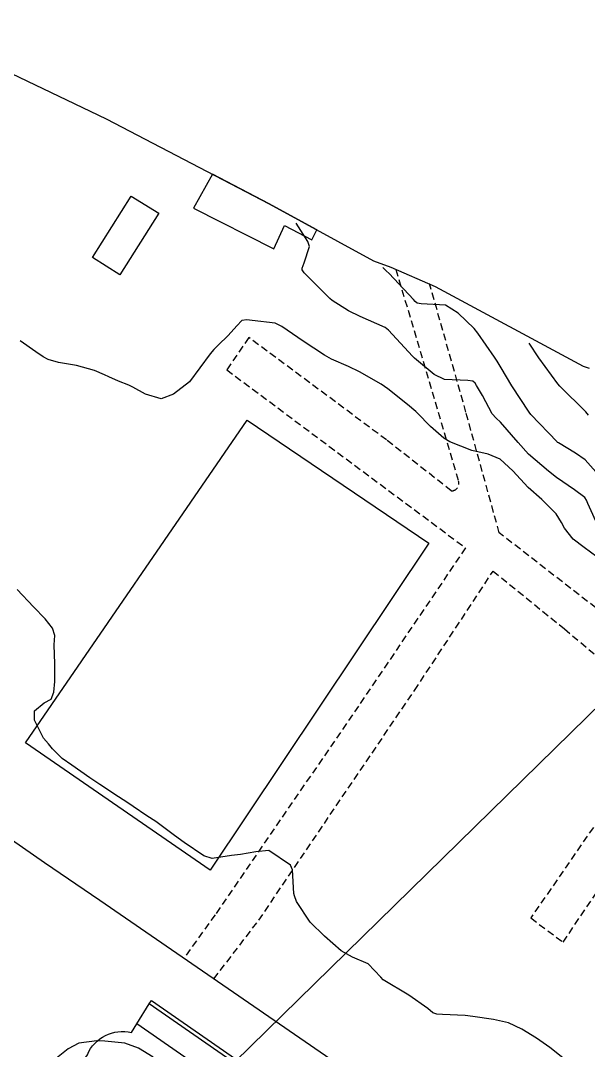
# Model space of a CAD drawing. Header units: metres. Extents: x 292545 to 299085, y 7450245 to 7463078.
# Drawn here: x 297910.9 to 297951, y 7452305.4 to 7452378.1 of the extents above; entities that cross this region are included whole.
import ezdxf

# ---------------------------------------------------------------- set-up
doc = ezdxf.new("R2010")
doc.units = ezdxf.units.M
doc.linetypes.add('CONTINUO', pattern=[0])
doc.linetypes.add('DASHED', pattern=[0.75, 0.5, -0.25])
for name, color, linetype in [('Area', 45, 'Continuous'), ('Ciclovia', 45, 'Continuous'), ('Curvas de Nivel 1m', 11, 'Continuous'), ('Curvas de Nivel 5m', 15, 'Continuous'), ('Edificações', 30, 'Continuous'), ('TEXTO', 45, 'Continuous'), ('Vias Primárias', 230, 'Continuous'), ('Vias Secundárias', 230, 'DASHED')]:
    doc.layers.add(name, color=color, linetype=linetype)

msp = doc.modelspace()

# ---------------------------------------------------------------- linework, layer by layer
at = {"layer": 'Area'}
msp.add_polyline3d([(297902.384, 7452378.057, 695.971), (297916.927, 7452371.12, 695.601), (297928.437, 7452365.139, 695.302), (297935.788, 7452361.104, 696), (297937.006, 7452360.661, 696.039), (297940.159, 7452359.308, 696.341), (297950.607, 7452353.684, 698.29), (297951.034, 7452353.528, 699.98)], dxfattribs=at)
at = {"layer": 'Ciclovia'}
for points, elevation in [([(298023.884, 7452239.314), (298018.617, 7452242.938), (298009.993, 7452248.864), (298003.405, 7452253.416), (297997.143, 7452257.77), (297991.432, 7452261.587), (297984.66, 7452266.315), (297980.064, 7452269.461), (297974.93, 7452273.036), (297971.099, 7452275.658), (297967.041, 7452278.439), (297961.667, 7452282.133), (297957.018, 7452285.386), (297952.705, 7452288.355), (297948.082, 7452291.526), (297943.715, 7452294.576), (297937.953, 7452296.204), (297919.943, 7452308.688)], 694.917), ([(298149.573, 7452193.029), (298143.474, 7452194.325), (298134.661, 7452196.228), (298120.307, 7452199.258), (298107.715, 7452202.05), (298093.304, 7452205.179), (298082.037, 7452207.646), (298073.388, 7452209.902), (298063.547, 7452213.57), (298055.395, 7452216.954), (298050.766, 7452219.341), (298042.491, 7452224.667), (298034.523, 7452230.039), (298026.543, 7452235.51), (298020.704, 7452239.642), (298012.667, 7452245.086), (297998.076, 7452255.194), (297982.784, 7452265.891), (297959.908, 7452281.578), (297943.624, 7452292.514), (297936.438, 7452295.234), (297919.079, 7452307.284)], 694.802)]:
    msp.add_lwpolyline(points, dxfattribs=dict(at, elevation=elevation))
at = {"layer": 'Curvas de Nivel 1m', "flags": 128}
for points, elevation in [([(297951.72, 7452342.22), (297950.933, 7452343.996), (297950.838, 7452344.229), (297950.706, 7452344.425), (297949.995, 7452344.96), (297948.726, 7452345.832), (297948.141, 7452346.266), (297946.745, 7452347.479), (297946.008, 7452348.287), (297944.767, 7452349.723), (297944.465, 7452350), (297944.182, 7452350.309), (297943.498, 7452351.614), (297943.07, 7452352.326), (297942.963, 7452352.486), (297942.806, 7452352.617), (297942.465, 7452352.675), (297940.807, 7452352.735), (297940.072, 7452353.096), (297938.82, 7452354.119), (297938.686, 7452354.237), (297938.554, 7452354.374), (297936.85, 7452356.223), (297936.616, 7452356.402), (297934.861, 7452357.19), (297934.019, 7452357.587), (297932.872, 7452358.313), (297932.709, 7452358.452), (297930.891, 7452360.266), (297930.764, 7452360.471), (297930.766, 7452360.6), (297930.9, 7452360.96), (297931.264, 7452362.12), (297931.153, 7452362.468), (297930.343, 7452363.77)], 696), ([(297951.488, 7452346.222), (297950.741, 7452347.083), (297950.048, 7452347.542), (297948.85, 7452348.259), (297948.794, 7452348.3), (297948.754, 7452348.337), (297946.894, 7452350.279), (297946.775, 7452350.429), (297945.561, 7452352.292), (297944.815, 7452353.554), (297944.537, 7452354.021), (297944.348, 7452354.307), (297943.169, 7452356.004), (297942.901, 7452356.329), (297941.784, 7452357.421), (297940.869, 7452357.979), (297939.159, 7452358.078), (297938.87, 7452358.125), (297938.734, 7452358.235), (297938.612, 7452358.374), (297936.891, 7452360.212), (297936.696, 7452360.402), (297936.453, 7452360.63)], 697), ([(297950.973, 7452350.228), (297950.776, 7452350.458), (297948.951, 7452352.258), (297948.805, 7452352.43), (297947.463, 7452354.274), (297946.793, 7452355.3)], 698), ([(297949.958, 7452304.243), (297948.246, 7452305.615), (297947.302, 7452306.27), (297946.259, 7452306.913), (297945.319, 7452307.35), (297944.266, 7452307.593), (297942.797, 7452307.795), (297942.268, 7452307.861), (297940.664, 7452307.951), (297940.269, 7452307.961), (297939.983, 7452308.068), (297939.624, 7452308.36), (297938.287, 7452309.314), (297936.476, 7452310.398), (297936.305, 7452310.572), (297935.412, 7452311.512), (297934.319, 7452311.989), (297933.515, 7452312.438), (297932.338, 7452313.46), (297931.311, 7452314.46), (297930.367, 7452315.907), (297930.204, 7452316.306), (297930.175, 7452316.473), (297930.073, 7452318.158), (297929.941, 7452318.477), (297928.408, 7452319.512), (297927.495, 7452319.421), (297926.404, 7452319.239), (297925.759, 7452319.17), (297924.399, 7452318.956), (297923.804, 7452319.146), (297922.415, 7452320.067), (297921.746, 7452320.577), (297920.433, 7452321.55), (297919.794, 7452321.957), (297918.813, 7452322.606), (297918.447, 7452322.867), (297917.785, 7452323.288), (297916.466, 7452324.164), (297915.766, 7452324.647), (297914.482, 7452325.533), (297913.819, 7452326.002), (297913.131, 7452326.68), (297912.848, 7452327.036), (297912.5, 7452327.446), (297911.847, 7452328.697), (297911.844, 7452329.376), (297912.532, 7452329.931), (297913.035, 7452330.183), (297913.229, 7452330.68), (297913.295, 7452331.424), (297913.296, 7452332.679), (297913.252, 7452334.011), (297913.28, 7452334.68), (297913.119, 7452335.203), (297912.604, 7452335.844), (297911.78, 7452336.698), (297910.625, 7452337.917)], 694), ([(297920.236, 7452304.926), (297919.207, 7452305.57), (297918.246, 7452305.925), (297916.829, 7452306.052), (297916.247, 7452306.078), (297914.976, 7452305.922), (297914.242, 7452305.525), (297913.166, 7452304.676)], 693)]:
    msp.add_lwpolyline(points, dxfattribs=dict(at, elevation=elevation))
at = {"layer": 'Curvas de Nivel 5m', "elevation": 695, "flags": 128}
msp.add_lwpolyline([(297951.555, 7452340.221), (297950.669, 7452340.88), (297949.901, 7452341.468), (297949.282, 7452342.251), (297949.079, 7452342.646), (297948.693, 7452343.261), (297947.681, 7452344.27), (297946.716, 7452345.125), (297945.639, 7452346.291), (297944.741, 7452347.119), (297943.892, 7452347.461), (297942.747, 7452347.735), (297941.182, 7452348.346), (297940.755, 7452348.599), (297939.821, 7452349.422), (297938.887, 7452350.378), (297938.775, 7452350.49), (297938.192, 7452350.975), (297936.8, 7452352.085), (297936.336, 7452352.405), (297934.811, 7452353.276), (297934.029, 7452353.645), (297932.82, 7452354.168), (297932.326, 7452354.455), (297930.837, 7452355.439), (297929.324, 7452356.485), (297928.855, 7452356.715), (297927.237, 7452356.894), (297926.857, 7452356.938), (297926.491, 7452356.889), (297926.137, 7452356.527), (297925.528, 7452355.848), (297924.832, 7452355.149), (297924.524, 7452354.847), (297924.271, 7452354.546), (297922.803, 7452352.57), (297921.682, 7452351.693), (297920.791, 7452351.363), (297919.694, 7452351.701), (297918.799, 7452352.2), (297918.515, 7452352.329), (297917.785, 7452352.625), (297917.107, 7452352.937), (297916.807, 7452353.079), (297916.092, 7452353.366), (297914.814, 7452353.732), (297913.556, 7452353.932), (297912.818, 7452354.151), (297912.474, 7452354.34), (297911.954, 7452354.693), (297910.834, 7452355.462)], dxfattribs=at)
at = {"layer": 'Edificações', "elevation": 695.406}
msp.add_lwpolyline([(297924.42, 7452367.226), (297923.088, 7452364.831), (297928.754, 7452361.966), (297929.517, 7452363.594), (297931.435, 7452362.588), (297931.786, 7452363.301), (297928.437, 7452365.139)], close=True, dxfattribs=at)
at = {"layer": 'Edificações'}
for points in [[(297918.688, 7452365.672), (297920.626, 7452364.483), (297917.892, 7452360.117), (297915.954, 7452361.336)], [(297926.864, 7452349.859), (297939.711, 7452341.189), (297924.252, 7452318.123), (297911.223, 7452327.106)]]:
    msp.add_lwpolyline(points, close=True, dxfattribs=at)
at = {"layer": 'TEXTO', "linetype": 'CONTINUO'}
msp.add_polyline3d([(297825.28, 7452206.097, 0), (297968.957, 7452346.62, 0)], dxfattribs=at)
at = {"layer": 'Vias Primárias'}
msp.add_lwpolyline([(297912.559, 7452318.649), (297908.652, 7452321.346)], dxfattribs=at)
at = {"layer": 'Vias Primárias', "elevation": 695.17}
msp.add_lwpolyline([(298015.888, 7452249.95), (298003.247, 7452258.664), (297976.744, 7452276.861), (297955.869, 7452291.283), (297937.853, 7452301.285), (297916.477, 7452315.979), (297912.559, 7452318.649)], dxfattribs=at)
at = {"layer": 'Vias Primárias'}
msp.add_lwpolyline([(297910.073, 7452298.136), (297912.856, 7452301.285), (297915.59, 7452305.107, -0.368341), (297918.704, 7452306.665), (297919.079, 7452307.284), (297919.943, 7452308.688), (297920.114, 7452308.935), (297938.083, 7452296.479), (297942.514, 7452293.251), (297947.527, 7452290.023), (297952.483, 7452286.865), (297957.236, 7452283.779), (297961.923, 7452280.788), (297966.986, 7452277.411), (297971.28, 7452274.656), (297975.07, 7452272.212), (297980.324, 7452268.615), (297984.955, 7452265.652), (297991.523, 7452261.288), (297997.369, 7452257.569), (298003.576, 7452253.662), (298010.164, 7452249.111), (298018.787, 7452243.185), (298024.053, 7452239.562)], format="xyb", dxfattribs=at)
at = {"layer": 'Vias Secundárias', "elevation": 696.075}
msp.add_lwpolyline([(297937.379, 7452360.501), (297941.804, 7452345.555, -0.511967), (297941.286, 7452344.885), (297936.714, 7452348.477), (297926.987, 7452355.699), (297925.433, 7452353.416), (297942.292, 7452340.859), (297934.732, 7452329.702), (297924.605, 7452314.968), (297922.395, 7452311.911)], format="xyb", dxfattribs=at)
at = {"layer": 'Vias Secundárias', "elevation": 695.17}
msp.add_lwpolyline([(297924.521, 7452310.45), (297927.692, 7452314.593), (297930.216, 7452318.322), (297938.693, 7452330.81), (297944.243, 7452339.224), (297949.274, 7452335.146), (297954.821, 7452330.489), (297955.584, 7452327.31), (297946.896, 7452314.751), (297949.182, 7452313.046), (297958.209, 7452326.434), (297956.838, 7452332.492), (297944.672, 7452341.917), (297942.322, 7452350.427), (297939.758, 7452359.48)], dxfattribs=at)

doc.saveas('drawing.dxf')
